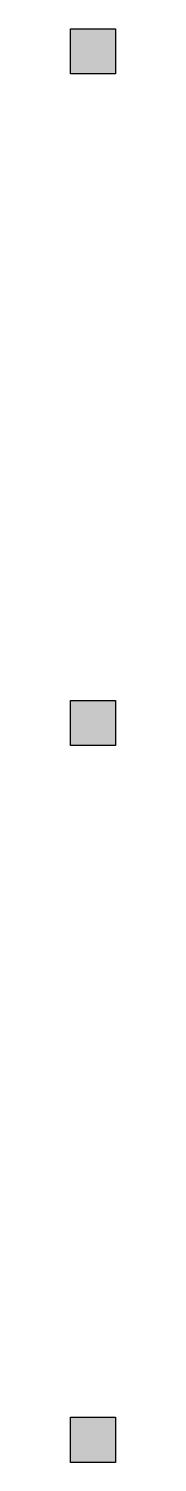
# Model space of a CAD drawing. Header units: millimetres. Extents: x 44200 to 61150, y 36800 to 192450.
# Drawn here: x 58000 to 58400, y 179750 to 192450 of the extents above.
import ezdxf

# ---------------------------------------------------------------- set-up
doc = ezdxf.new("R2010")
doc.units = ezdxf.units.MM
doc.layers.add('S-COLU-HATCH', color=30, linetype='Continuous')
doc.layers.add('S-COLU-LINE1', color=6, linetype='Continuous')

msp = doc.modelspace()

# ---------------------------------------------------------------- hatches: boundary and pattern name
at = {"layer": 'S-COLU-HATCH'}
h = msp.add_hatch(color=0, dxfattribs=at)
h.dxf.hatch_style = 1
h.paths.add_polyline_path([(58000, 192450), (58400, 192450), (58400, 192050), (58000, 192050)])
h = msp.add_hatch(color=0, dxfattribs=at)
h.dxf.hatch_style = 1
h.paths.add_polyline_path([(58000, 186500), (58400, 186500), (58400, 186100), (58000, 186100)])
h = msp.add_hatch(color=0, dxfattribs=at)
h.dxf.hatch_style = 1
h.paths.add_polyline_path([(58000, 180150), (58400, 180150), (58400, 179750), (58000, 179750)])

# ---------------------------------------------------------------- linework, layer by layer
at = {"layer": 'S-COLU-LINE1', "linetype": 'ByBlock'}
for points in [[(58000, 192450), (58400, 192450), (58400, 192050), (58000, 192050)], [(58000, 186500), (58400, 186500), (58400, 186100), (58000, 186100)], [(58000, 180150), (58400, 180150), (58400, 179750), (58000, 179750)]]:
    msp.add_lwpolyline(points, close=True, dxfattribs=at)

doc.saveas('drawing.dxf')
